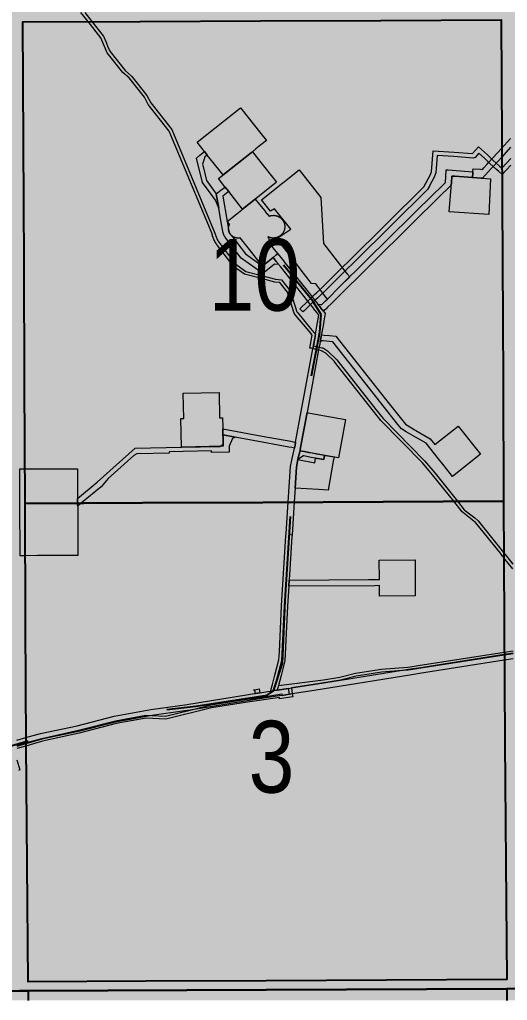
# Model space of a CAD drawing. Extents: x 351064 to 358960, y 6048061 to 6054858.
# Drawn here: x 353575.8 to 353630.2, y 6050432.8 to 6050542.1 of the extents above; entities that cross this region are included whole.
import ezdxf
from ezdxf.enums import TextEntityAlignment as Align

# ---------------------------------------------------------------- set-up
doc = ezdxf.new("R2010")
doc.units = 0
doc.header["$LTSCALE"] = 5
doc.linetypes.add('DASHED2', pattern=[9.525, 6.35, -3.175])
doc.layers.add('AS-ROUTEMAP', color=35, linetype='Continuous', lineweight=0)
doc.layers.add('RoadSeg', color=57, linetype='DASHED2')
doc.layers.add('Townships', color=57, linetype='Continuous')
doc.layers.add('ROUTE-MAP-BACKGROUND-H', color=7, linetype='Continuous', true_color=0xf0ebff)
doc.layers.add('Sections', color=7, linetype='Continuous', true_color=0xa75418)
doc.styles.add('120', font='ARIALN.TTF', dxfattribs={"height": 13})

msp = doc.modelspace()

# ---------------------------------------------------------------- hatches: boundary and pattern name
at = {"layer": 'ROUTE-MAP-BACKGROUND-H'}
h = msp.add_hatch(color=256, dxfattribs=at)
h.dxf.hatch_style = 1
h.paths.add_polyline_path([(352109.337, 6051083.716), (353736.796, 6051083.637), (353740.383, 6050432.833), (352105.91, 6050432.833)])

# ---------------------------------------------------------------- linework, layer by layer
at = {"layer": 'AS-ROUTEMAP', "flags": 128}
for points in [[(353583.051, 6050542.865), (353583.846, 6050541.863), (353585.122, 6050540.256), (353585.151, 6050540.219), (353585.391, 6050539.619), (353585.59, 6050539.129), (353585.604, 6050539.094), (353585.843, 6050538.553), (353587.544, 6050536.408), (353588.233, 6050535.797), (353588.29, 6050535.725), (353589.979, 6050533.597), (353590.415, 6050532.788), (353592.767, 6050529.821), (353597.56, 6050518.281), (353597.587, 6050518.176), (353597.617, 6050518.073), (353597.651, 6050517.97), (353597.688, 6050517.868), (353597.729, 6050517.768), (353597.773, 6050517.67), (353597.821, 6050517.573), (353597.872, 6050517.478), (353597.926, 6050517.384), (353597.984, 6050517.293), (353598.109, 6050517.116), (353599.645, 6050515.121), (353599.874, 6050514.824), (353601.002, 6050514.03), (353602.752, 6050513.572), (353604.312, 6050513.164), (353604.979, 6050513.088), (353605.946, 6050511.872), (353606.681, 6050509.517), (353606.785, 6050509.393), (353608.228, 6050507.668), (353608.599, 6050507.224), (353608.762, 6050507.026), (353608.685, 6050506.603), (353608.527, 6050505.741), (353608.467, 6050505.413), (353608.274, 6050505.457), (353608.142, 6050505.488), (353608.408, 6050506.934), (353608.374, 6050506.975), (353608.243, 6050507.131), (353607.833, 6050507.621), (353607.431, 6050508.101), (353606.547, 6050509.158), (353606.383, 6050509.354), (353605.646, 6050511.713), (353604.804, 6050512.772), (353604.251, 6050512.836), (353602.753, 6050513.228), (353600.86, 6050513.723), (353599.641, 6050514.58), (353599.226, 6050515.119), (353597.845, 6050516.913), (353597.779, 6050516.999), (353597.768, 6050517.015), (353597.716, 6050517.087), (353597.695, 6050517.121), (353597.627, 6050517.234), (353597.559, 6050517.341), (353597.503, 6050517.461), (353597.447, 6050517.578), (353597.396, 6050517.697), (353597.349, 6050517.818), (353597.307, 6050517.94), (353597.282, 6050518.013), (353597.273, 6050518.05), (353597.26, 6050518.101), (353597.237, 6050518.19), (353592.477, 6050529.65), (353590.135, 6050532.604), (353589.699, 6050533.414), (353587.991, 6050535.567), (353587.301, 6050536.178), (353585.553, 6050538.383), (353584.86, 6050540.049), (353583.422, 6050541.861), (353582.627, 6050542.863)], [(353630.516, 6050527.845), (353629.516, 6050526.747), (353628.58, 6050525.722), (353628.354, 6050525.476), (353628.354, 6050525.476), (353628.017, 6050525.107), (353627.372, 6050524.403), (353627.22, 6050524.414), (353626.257, 6050524.482), (353626.292, 6050524.961), (353626.302, 6050525.127), (353626.314, 6050525.293), (353626.326, 6050525.462), (353627.161, 6050525.404), (353627.374, 6050525.389), (353627.525, 6050525.556), (353627.863, 6050525.926), (353628.087, 6050526.172), (353629.511, 6050527.73), (353630.511, 6050528.826)], [(353630.525, 6050525.873), (353629.56, 6050524.817), (353629.525, 6050524.85), (353629.192, 6050525.155), (353628.947, 6050525.381), (353628.579, 6050525.719), (353628.211, 6050526.057), (353628.086, 6050526.17), (353627.964, 6050526.282), (353627.596, 6050526.62), (353626.982, 6050527.184), (353626.549, 6050526.711), (353626.346, 6050526.629), (353624.166, 6050526.803), (353622.332, 6050526.934), (353622.195, 6050524.983), (353621.985, 6050524.528), (353621.485, 6050523.567), (353621.462, 6050523.524), (353621.263, 6050523.141), (353613.195, 6050515.18), (353612.051, 6050514.049), (353609.58, 6050511.611), (353609.554, 6050511.585), (353609.219, 6050511.272), (353608.974, 6050511.044), (353608.852, 6050510.929), (353608.702, 6050510.789), (353608.481, 6050510.584), (353608.213, 6050510.334), (353608.19, 6050510.312), (353607.5, 6050509.632), (353607.368, 6050509.503), (353607.137, 6050509.738), (353607.018, 6050509.859), (353607.901, 6050510.727), (353608.175, 6050510.983), (353608.39, 6050511.183), (353608.543, 6050511.326), (353608.666, 6050511.441), (353608.911, 6050511.67), (353609.274, 6050512.008), (353611.744, 6050514.446), (353612.484, 6050515.177), (353620.858, 6050523.445), (353621.537, 6050524.751), (353621.703, 6050525.11), (353621.869, 6050527.469), (353624.204, 6050527.301), (353626.26, 6050527.137), (353626.951, 6050527.89), (353627.933, 6050526.989), (353628.301, 6050526.651), (353628.423, 6050526.539), (353628.547, 6050526.426), (353628.914, 6050526.088), (353629.283, 6050525.75), (353629.522, 6050525.524), (353629.533, 6050525.525), (353630.522, 6050526.612)], [(353630.744, 6050480.895), (353629.732, 6050482.177), (353629.642, 6050482.293), (353629.626, 6050482.313), (353629.375, 6050482.63), (353626.641, 6050486.035), (353626.232, 6050486.357), (353625.095, 6050487.246), (353624.166, 6050488.418), (353621.819, 6050491.38), (353620.681, 6050492.685), (353616.047, 6050497.404), (353615.223, 6050498.443), (353610.892, 6050503.956), (353610.877, 6050503.973), (353609.919, 6050504.915), (353609.433, 6050505.192), (353609.112, 6050505.269), (353608.762, 6050505.346), (353608.655, 6050505.37), (353608.467, 6050505.413), (353608.527, 6050505.741), (353608.683, 6050505.705), (353608.822, 6050505.674), (353609.172, 6050505.598), (353609.488, 6050505.521), (353609.561, 6050505.504), (353609.644, 6050505.457), (353610.121, 6050505.183), (353611.139, 6050504.181), (353615.488, 6050498.645), (353616.297, 6050497.625), (353620.925, 6050492.913), (353622.076, 6050491.593), (353624.59, 6050488.42), (353625.332, 6050487.484), (353626.511, 6050486.561), (353626.876, 6050486.275), (353626.91, 6050486.233), (353629.73, 6050482.715), (353629.903, 6050482.5), (353630.741, 6050481.435)], [(353575.489, 6050461.217), (353576.119, 6050461.397), (353576.493, 6050461.504), (353578.278, 6050462.015), (353582.361, 6050462.915), (353586.485, 6050463.978), (353589.863, 6050464.584), (353590.518, 6050464.558), (353592.042, 6050464.495), (353594.805, 6050465.172), (353597.105, 6050465.736), (353601.389, 6050466.402), (353601.586, 6050466.433), (353603.012, 6050466.654), (353605.021, 6050466.966), (353605.047, 6050466.802), (353605.855, 6050466.926), (353605.752, 6050467.585), (353604.495, 6050467.392), (353604.434, 6050467.382), (353604.129, 6050467.335), (353604.163, 6050467.447), (353604.292, 6050467.93), (353604.585, 6050469.033), (353605.029, 6050470.698), (353605.317, 6050476.758), (353605.821, 6050484.754), (353605.986, 6050484.72), (353606.151, 6050484.686), (353606.139, 6050484.504), (353605.833, 6050479.649), (353605.791, 6050478.982), (353605.65, 6050476.742), (353605.361, 6050470.645), (353604.929, 6050469.024), (353604.635, 6050467.919), (353609.642, 6050468.529), (353611.47, 6050468.823), (353613.229, 6050469.274), (353615.148, 6050469.583), (353616.104, 6050469.734), (353619.051, 6050469.928), (353619.566, 6050470.009), (353620.224, 6050470.113), (353629.783, 6050471.617), (353630.788, 6050471.776)], [(353575.486, 6050461.806), (353576.49, 6050462.097), (353578.114, 6050462.567), (353582.216, 6050463.419), (353586.347, 6050464.486), (353590.409, 6050465.216), (353594.19, 6050465.748), (353601.309, 6050466.888), (353601.506, 6050466.92), (353601.994, 6050466.998), (353602.042, 6050467.005), (353602.076, 6050467.011), (353602.536, 6050467.084), (353602.569, 6050467.09), (353603.008, 6050467.16), (353603.454, 6050467.231), (353603.775, 6050467.281), (353604.129, 6050467.335), (353604.434, 6050467.382), (353604.495, 6050467.392), (353605.752, 6050467.585), (353606.081, 6050467.636), (353608.516, 6050468.011), (353609.694, 6050468.2), (353611.536, 6050468.496), (353615.226, 6050469.089), (353617.969, 6050469.523), (353619.602, 6050469.781), (353620.261, 6050469.885), (353629.785, 6050471.391), (353630.789, 6050471.55)], [(353630.79, 6050471.438), (353629.785, 6050471.28), (353620.277, 6050469.783), (353619.619, 6050469.68), (353619.089, 6050469.596), (353617.969, 6050469.523), (353616.141, 6050469.402), (353615.2, 6050469.254), (353613.295, 6050468.947), (353611.536, 6050468.496), (353609.694, 6050468.2), (353608.516, 6050468.011), (353606.081, 6050467.636), (353606.185, 6050466.977), (353606.236, 6050466.649), (353604.769, 6050466.421), (353604.743, 6050466.585), (353603.014, 6050466.317), (353601.195, 6050466.034), (353597.171, 6050465.409), (353592.076, 6050464.16), (353589.886, 6050464.25), (353586.556, 6050463.653), (353582.439, 6050462.591), (353578.36, 6050461.692), (353577.349, 6050461.403), (353576.495, 6050461.158), (353575.493, 6050460.871)], [(353630.793, 6050470.876), (353629.788, 6050470.717), (353620.366, 6050469.227), (353619.708, 6050469.123), (353615.33, 6050468.431), (353608.622, 6050467.353), (353606.185, 6050466.977), (353606.014, 6050466.951), (353605.855, 6050466.926), (353605.047, 6050466.802), (353604.711, 6050466.75), (353603.275, 6050466.528), (353603.013, 6050466.487), (353601.614, 6050466.263), (353601.417, 6050466.231), (353601.169, 6050466.191), (353594.805, 6050465.172), (353594.2, 6050465.075), (353590.518, 6050464.558), (353586.49, 6050463.834), (353582.371, 6050462.77), (353578.278, 6050461.921), (353576.493, 6050461.399), (353575.49, 6050461.113)], [(353575.503, 6050459.643), (353575.825, 6050458.527), (353575.676, 6050458.439)]]:
    msp.add_lwpolyline(points, dxfattribs=at)
for points in [[(353601.64, 6050527.275), (353598.475, 6050524.766), (353596.712, 6050526.982), (353596.401, 6050527.374), (353595.571, 6050528.417), (353595.755, 6050528.563), (353600.402, 6050532.246), (353602.678, 6050529.384), (353603.306, 6050528.595), (353602.684, 6050528.102), (353602.131, 6050527.664), (353601.74, 6050527.354), (353601.685, 6050527.31), (353601.64, 6050527.275)], [(353597.713, 6050522.673), (353597.992, 6050521.077), (353597.607, 6050521.974), (353597.02, 6050522.77), (353596.162, 6050523.931), (353595.49, 6050526.651), (353595.881, 6050526.962), (353596.401, 6050527.374), (353596.712, 6050526.982), (353596.444, 6050526.77), (353596.321, 6050526.408), (353596.172, 6050525.974), (353596.238, 6050525.709), (353596.619, 6050524.166), (353596.624, 6050524.148), (353597.713, 6050522.673)], [(353602.06, 6050522.081), (353600.646, 6050520.959), (353599.094, 6050522.917), (353598.68, 6050523.439), (353597.955, 6050524.353), (353598.43, 6050524.731), (353601.64, 6050527.275), (353601.74, 6050527.354), (353602.693, 6050526.153), (353604.429, 6050523.964), (353602.71, 6050522.598), (353602.06, 6050522.081)], [(353609.378, 6050522.24), (353609.669, 6050517.129), (353611.183, 6050515.171), (353612.05, 6050514.05), (353612.256, 6050513.784), (353612.612, 6050513.433), (353611.49, 6050512.327), (353610.091, 6050510.947), (353609.785, 6050511.346), (353609.58, 6050511.612), (353608.794, 6050512.632), (353608.33, 6050512.691), (353607.063, 6050514.315), (353606.417, 6050515.151), (353604.8, 6050517.243), (353604.562, 6050517.762), (353606.006, 6050518.714), (353604.188, 6050521.003), (353603.754, 6050520.747), (353602.762, 6050522), (353605.131, 6050523.883), (353606.962, 6050525.333), (353609.378, 6050522.24)], [(353626.292, 6050524.961), (353626.257, 6050524.482), (353624.294, 6050524.622), (353623.961, 6050524.643), (353623.907, 6050523.877), (353623.889, 6050523.625), (353623.327, 6050523.07), (353622.971, 6050522.719), (353615.34, 6050515.189), (353610.501, 6050510.414), (353610.143, 6050510.061), (353609.906, 6050509.827), (353609.786, 6050509.709), (353609.659, 6050509.583), (353609.567, 6050509.698), (353609.488, 6050509.798), (353609.239, 6050510.112), (353609.154, 6050510.219), (353609.036, 6050510.369), (353609.291, 6050510.355), (353609.479, 6050510.342), (353609.495, 6050510.358), (353609.513, 6050510.376), (353609.541, 6050510.403), (353609.734, 6050510.593), (353609.872, 6050510.729), (353610.091, 6050510.946), (353611.49, 6050512.327), (353614.387, 6050515.185), (353622.148, 6050522.843), (353622.504, 6050523.194), (353623.261, 6050523.941), (353623.326, 6050525.335), (353623.555, 6050525.319), (353623.991, 6050525.288), (353626.302, 6050525.127), (353626.292, 6050524.961)], [(353628.282, 6050524.339), (353628.094, 6050520.344), (353623.68, 6050520.655), (353623.872, 6050523.374), (353623.889, 6050523.625), (353623.907, 6050523.877), (353623.961, 6050524.643), (353624.294, 6050524.622), (353626.257, 6050524.482), (353627.22, 6050524.414), (353627.368, 6050524.403), (353628.282, 6050524.339)], [(353602.746, 6050514.721), (353602.865, 6050514.638), (353603.494, 6050515.138), (353604.036, 6050515.568), (353604.387, 6050515.142), (353604.681, 6050514.784), (353604.19, 6050514.839), (353603.964, 6050514.66), (353602.89, 6050513.807), (353602.75, 6050513.904), (353601.007, 6050515.127), (353600.503, 6050515.481), (353598.768, 6050517.734), (353598.759, 6050517.746), (353598.75, 6050517.758), (353598.741, 6050517.771), (353598.728, 6050517.79), (353598.716, 6050517.808), (353598.707, 6050517.821), (353598.694, 6050517.84), (353598.678, 6050517.865), (353598.663, 6050517.888), (353598.647, 6050517.915), (353598.632, 6050517.939), (353598.615, 6050517.97), (353598.603, 6050517.992), (353598.59, 6050518.021), (353598.577, 6050518.047), (353598.564, 6050518.075), (353598.552, 6050518.103), (353598.54, 6050518.13), (353598.529, 6050518.159), (353598.518, 6050518.186), (353598.507, 6050518.215), (353598.498, 6050518.238), (353598.488, 6050518.272), (353598.48, 6050518.3), (353598.471, 6050518.331), (353598.464, 6050518.358), (353598.456, 6050518.389), (353598.45, 6050518.416), (353598.444, 6050518.446), (353598.438, 6050518.475), (353598.431, 6050518.509), (353598.27, 6050519.482), (353597.992, 6050521.077), (353597.713, 6050522.673), (353598.233, 6050523.086), (353598.609, 6050523.384), (353598.68, 6050523.439), (353599.094, 6050522.917), (353599.017, 6050522.857), (353598.642, 6050522.56), (353598.438, 6050522.397), (353598.928, 6050519.595), (353599.075, 6050518.716), (353599.079, 6050518.684), (353599.082, 6050518.661), (353599.086, 6050518.636), (353599.089, 6050518.615), (353599.093, 6050518.595), (353599.097, 6050518.576), (353599.103, 6050518.546), (353599.112, 6050518.512), (353599.119, 6050518.488), (353599.124, 6050518.47), (353599.13, 6050518.452), (353599.136, 6050518.435), (353599.142, 6050518.417), (353599.15, 6050518.398), (353599.162, 6050518.368), (353599.179, 6050518.331), (353599.196, 6050518.298), (353599.209, 6050518.273), (353599.22, 6050518.253), (353599.231, 6050518.235), (353599.24, 6050518.221), (353599.251, 6050518.204), (353599.261, 6050518.19), (353599.271, 6050518.175), (353599.282, 6050518.16), (353599.294, 6050518.144), (353599.307, 6050518.127), (353599.318, 6050518.112), (353599.33, 6050518.097), (353599.342, 6050518.083), (353599.354, 6050518.068), (353599.367, 6050518.054), (353599.379, 6050518.039), (353599.391, 6050518.024), (353600.969, 6050515.968), (353602.16, 6050515.132), (353602.746, 6050514.721)], [(353603.554, 6050520.198), (353603.585, 6050520.165), (353603.605, 6050520.173), (353603.626, 6050520.182), (353603.647, 6050520.187), (353603.667, 6050520.196), (353603.688, 6050520.203), (353603.709, 6050520.211), (353603.73, 6050520.218), (353603.752, 6050520.224), (353603.768, 6050520.229), (353603.784, 6050520.232), (353603.805, 6050520.238), (353603.827, 6050520.244), (353603.843, 6050520.248), (353603.859, 6050520.252), (353603.875, 6050520.255), (353603.892, 6050520.257), (353603.907, 6050520.263), (353603.918, 6050520.264), (353603.929, 6050520.265), (353603.941, 6050520.262), (353603.952, 6050520.263), (353603.963, 6050520.264), (353603.974, 6050520.265), (353603.985, 6050520.266), (353603.996, 6050520.267), (353604.014, 6050520.263), (353604.034, 6050520.267), (353604.058, 6050520.272), (353604.073, 6050520.275), (353604.091, 6050520.267), (353604.107, 6050520.269), (353604.118, 6050520.269), (353604.135, 6050520.271), (353604.151, 6050520.267), (353604.162, 6050520.267), (353604.173, 6050520.266), (353604.184, 6050520.265), (353604.195, 6050520.264), (353604.206, 6050520.263), (353604.222, 6050520.261), (353604.244, 6050520.258), (353604.266, 6050520.255), (353604.283, 6050520.253), (353604.299, 6050520.25), (353604.321, 6050520.246), (353604.342, 6050520.242), (353604.364, 6050520.237), (353604.38, 6050520.233), (353604.396, 6050520.229), (353604.417, 6050520.223), (353604.439, 6050520.217), (353604.46, 6050520.211), (353604.481, 6050520.204), (353604.502, 6050520.197), (353604.523, 6050520.189), (353604.543, 6050520.181), (353604.564, 6050520.173), (353604.584, 6050520.164), (353604.604, 6050520.155), (353604.624, 6050520.146), (353604.639, 6050520.139), (353604.654, 6050520.131), (353604.674, 6050520.121), (353604.693, 6050520.11), (353604.712, 6050520.1), (353604.731, 6050520.088), (353604.75, 6050520.077), (353604.769, 6050520.065), (353604.787, 6050520.053), (353604.805, 6050520.04), (353604.819, 6050520.031), (353604.832, 6050520.021), (353604.847, 6050520.014), (353604.858, 6050520.002), (353604.875, 6050519.984), (353604.891, 6050519.968), (353604.91, 6050519.959), (353604.926, 6050519.944), (353604.943, 6050519.929), (353604.959, 6050519.914), (353604.975, 6050519.898), (353604.99, 6050519.883), (353605.005, 6050519.867), (353605.02, 6050519.85), (353605.035, 6050519.834), (353605.049, 6050519.817), (353605.063, 6050519.8), (353605.077, 6050519.782), (353605.09, 6050519.765), (353605.104, 6050519.747), (353605.116, 6050519.729), (353605.129, 6050519.711), (353605.141, 6050519.693), (353605.153, 6050519.674), (353605.165, 6050519.655), (353605.176, 6050519.636), (353605.187, 6050519.617), (353605.197, 6050519.597), (353605.207, 6050519.578), (353605.216, 6050519.554), (353605.227, 6050519.538), (353605.238, 6050519.522), (353605.246, 6050519.495), (353605.257, 6050519.467), (353605.265, 6050519.446), (353605.273, 6050519.426), (353605.28, 6050519.405), (353605.287, 6050519.384), (353605.293, 6050519.362), (353605.299, 6050519.341), (353605.305, 6050519.32), (353605.31, 6050519.298), (353605.315, 6050519.277), (353605.32, 6050519.255), (353605.324, 6050519.234), (353605.328, 6050519.212), (353605.332, 6050519.19), (353605.335, 6050519.168), (353605.337, 6050519.146), (353605.34, 6050519.124), (353605.342, 6050519.102), (353605.343, 6050519.08), (353605.344, 6050519.055), (353605.345, 6050519.022), (353605.345, 6050518.992), (353605.345, 6050518.97), (353605.344, 6050518.948), (353605.343, 6050518.917), (353605.341, 6050518.892), (353605.339, 6050518.87), (353605.336, 6050518.848), (353605.333, 6050518.827), (353605.33, 6050518.805), (353605.325, 6050518.775), (353605.32, 6050518.75), (353605.315, 6050518.729), (353605.31, 6050518.707), (353605.303, 6050518.678), (353605.296, 6050518.654), (353605.29, 6050518.632), (353605.284, 6050518.611), (353605.277, 6050518.59), (353605.269, 6050518.57), (353605.261, 6050518.549), (353605.253, 6050518.528), (353605.245, 6050518.508), (353605.238, 6050518.493), (353605.231, 6050518.478), (353605.222, 6050518.458), (353605.212, 6050518.438), (353605.202, 6050518.418), (353605.192, 6050518.398), (353605.181, 6050518.379), (353605.17, 6050518.36), (353605.159, 6050518.341), (353605.147, 6050518.322), (353605.135, 6050518.304), (353605.123, 6050518.285), (353605.11, 6050518.267), (353605.102, 6050518.248), (353605.092, 6050518.236), (353605.078, 6050518.223), (353605.062, 6050518.209), (353605.051, 6050518.199), (353605.042, 6050518.18), (353605.028, 6050518.164), (353605.013, 6050518.147), (353604.998, 6050518.131), (353604.982, 6050518.115), (353604.967, 6050518.099), (353604.951, 6050518.084), (353604.935, 6050518.069), (353604.918, 6050518.054), (353604.902, 6050518.04), (353604.885, 6050518.026), (353604.867, 6050518.012), (353604.85, 6050517.998), (353604.832, 6050517.985), (353604.814, 6050517.972), (353604.796, 6050517.959), (353604.778, 6050517.947), (353604.764, 6050517.938), (353604.75, 6050517.929), (353604.731, 6050517.917), (353604.712, 6050517.906), (353604.693, 6050517.895), (353604.674, 6050517.885), (353604.653, 6050517.879), (353604.633, 6050517.868), (353604.615, 6050517.856), (353604.595, 6050517.843), (353604.574, 6050517.837), (353604.553, 6050517.829), (353604.533, 6050517.82), (353604.517, 6050517.815), (353604.502, 6050517.809), (353604.481, 6050517.802), (353604.46, 6050517.795), (353604.439, 6050517.788), (353604.417, 6050517.782), (353604.401, 6050517.778), (353604.385, 6050517.774), (353604.364, 6050517.769), (353604.342, 6050517.764), (353604.321, 6050517.76), (353604.304, 6050517.756), (353604.288, 6050517.754), (353604.266, 6050517.75), (353604.25, 6050517.748), (353604.233, 6050517.746), (353604.217, 6050517.744), (353604.206, 6050517.743), (353604.195, 6050517.742), (353604.184, 6050517.741), (353604.173, 6050517.74), (353604.162, 6050517.739), (353604.151, 6050517.738), (353604.14, 6050517.738), (353604.129, 6050517.737), (353604.118, 6050517.737), (353604.107, 6050517.737), (353604.096, 6050517.736), (353604.085, 6050517.736), (353604.074, 6050517.736), (353604.062, 6050517.736), (353604.051, 6050517.737), (353604.04, 6050517.737), (353604.025, 6050517.737), (353604.007, 6050517.738), (353603.99, 6050517.739), (353603.974, 6050517.741), (353603.963, 6050517.742), (353603.952, 6050517.743), (353603.941, 6050517.744), (353603.93, 6050517.745), (353603.919, 6050517.746), (353603.903, 6050517.749), (353603.886, 6050517.751), (353603.87, 6050517.754), (353603.848, 6050517.757), (353603.827, 6050517.762), (353603.805, 6050517.766), (353603.785, 6050517.774), (353603.767, 6050517.775), (353603.751, 6050517.779), (353603.73, 6050517.785), (353603.709, 6050517.792), (353603.688, 6050517.798), (353603.667, 6050517.805), (353603.651, 6050517.811), (353603.636, 6050517.816), (353603.615, 6050517.824), (353603.594, 6050517.833), (353603.574, 6050517.841), (353603.554, 6050517.85), (353603.534, 6050517.86), (353603.514, 6050517.869), (353603.494, 6050517.879), (353603.475, 6050517.89), (353603.455, 6050517.9), (353603.441, 6050517.909), (353603.991, 6050516.673), (353604.558, 6050515.983), (353604.392, 6050515.851), (353604.036, 6050515.568), (353603.494, 6050515.138), (353602.865, 6050514.638), (353602.746, 6050514.787), (353602.471, 6050515.134), (353601.414, 6050516.465), (353600.388, 6050517.755), (353600.377, 6050517.752), (353600.363, 6050517.749), (353600.35, 6050517.746), (353600.336, 6050517.744), (353600.318, 6050517.74), (353600.299, 6050517.737), (353600.281, 6050517.735), (353600.262, 6050517.733), (353600.244, 6050517.731), (353600.225, 6050517.729), (353600.207, 6050517.728), (353600.188, 6050517.727), (353600.17, 6050517.726), (353600.151, 6050517.726), (353600.132, 6050517.726), (353600.114, 6050517.726), (353600.095, 6050517.727), (353600.081, 6050517.727), (353600.067, 6050517.728), (353600.049, 6050517.73), (353600.035, 6050517.731), (353600.021, 6050517.733), (353600.003, 6050517.735), (353599.984, 6050517.737), (353599.966, 6050517.74), (353599.947, 6050517.744), (353599.929, 6050517.747), (353599.911, 6050517.751), (353599.893, 6050517.755), (353599.875, 6050517.76), (353599.857, 6050517.764), (353599.839, 6050517.77), (353599.821, 6050517.775), (353599.803, 6050517.781), (353599.786, 6050517.787), (353599.768, 6050517.793), (353599.751, 6050517.8), (353599.738, 6050517.805), (353599.725, 6050517.81), (353599.712, 6050517.816), (353599.7, 6050517.822), (353599.683, 6050517.83), (353599.666, 6050517.838), (353599.649, 6050517.846), (353599.637, 6050517.853), (353599.625, 6050517.859), (353599.609, 6050517.868), (353599.593, 6050517.878), (353599.577, 6050517.888), (353599.561, 6050517.898), (353599.546, 6050517.908), (353599.53, 6050517.918), (353599.519, 6050517.927), (353599.508, 6050517.935), (353599.493, 6050517.946), (353599.478, 6050517.957), (353599.464, 6050517.969), (353599.449, 6050517.981), (353599.435, 6050517.993), (353599.422, 6050518.006), (353599.408, 6050518.018), (353599.391, 6050518.024), (353599.379, 6050518.039), (353599.367, 6050518.054), (353599.354, 6050518.068), (353599.342, 6050518.083), (353599.33, 6050518.097), (353599.318, 6050518.112), (353599.307, 6050518.127), (353599.294, 6050518.144), (353599.282, 6050518.16), (353599.271, 6050518.175), (353599.261, 6050518.19), (353599.251, 6050518.204), (353599.24, 6050518.221), (353599.231, 6050518.235), (353599.22, 6050518.253), (353599.209, 6050518.273), (353599.196, 6050518.298), (353599.179, 6050518.331), (353599.162, 6050518.368), (353599.15, 6050518.398), (353599.142, 6050518.417), (353599.136, 6050518.435), (353599.13, 6050518.452), (353599.124, 6050518.47), (353599.119, 6050518.488), (353599.112, 6050518.512), (353599.103, 6050518.546), (353599.097, 6050518.576), (353599.093, 6050518.595), (353599.089, 6050518.615), (353599.086, 6050518.636), (353599.082, 6050518.661), (353599.079, 6050518.684), (353599.075, 6050518.716), (353599.076, 6050518.75), (353599.076, 6050518.778), (353599.076, 6050518.81), (353599.077, 6050518.848), (353599.079, 6050518.88), (353599.083, 6050518.912), (353599.086, 6050518.94), (353599.09, 6050518.965), (353599.095, 6050518.993), (353599.099, 6050519.013), (353599.105, 6050519.038), (353599.11, 6050519.059), (353599.114, 6050519.077), (353599.12, 6050519.095), (353599.125, 6050519.112), (353599.131, 6050519.13), (353599.137, 6050519.148), (353599.143, 6050519.165), (353599.15, 6050519.182), (353599.157, 6050519.2), (353599.164, 6050519.217), (353599.172, 6050519.234), (353599.179, 6050519.251), (353599.187, 6050519.266), (353598.928, 6050519.595), (353600.177, 6050520.587), (353600.547, 6050520.88), (353600.646, 6050520.959), (353602.06, 6050522.081), (353602.716, 6050521.255), (353602.935, 6050520.978), (353603.11, 6050520.758), (353603.246, 6050520.586), (353603.357, 6050520.446), (353603.381, 6050520.417), (353603.554, 6050520.198)], [(353604.13, 6050467.335), (353603.775, 6050467.281), (353603.84, 6050467.524), (353603.968, 6050468.007), (353604.243, 6050469.039), (353604.7, 6050470.753), (353604.743, 6050471.662), (353604.984, 6050476.778), (353605.474, 6050484.559), (353605.492, 6050484.822), (353605.724, 6050488.338), (353605.984, 6050492.288), (353606.15, 6050493.187), (353606.266, 6050493.677), (353606.426, 6050494.35), (353606.486, 6050494.681), (353606.546, 6050495.006), (353607.186, 6050498.429), (353608.685, 6050506.603), (353608.762, 6050507.023), (353608.928, 6050507.925), (353609.145, 6050509.159), (353608.952, 6050509.402), (353608.74, 6050509.67), (353608.712, 6050509.705), (353608.421, 6050510.072), (353608.4, 6050510.098), (353608.213, 6050510.334), (353608.006, 6050510.595), (353607.901, 6050510.727), (353604.855, 6050514.567), (353604.737, 6050514.716), (353604.681, 6050514.784), (353604.387, 6050515.142), (353604.036, 6050515.568), (353604.391, 6050515.851), (353604.558, 6050515.983), (353605.247, 6050515.146), (353605.256, 6050515.135), (353607.954, 6050511.733), (353608.389, 6050511.183), (353608.575, 6050510.949), (353608.701, 6050510.79), (353608.906, 6050510.532), (353609.036, 6050510.369), (353609.154, 6050510.219), (353609.214, 6050510.143), (353609.239, 6050510.112), (353609.488, 6050509.798), (353609.567, 6050509.698), (353609.659, 6050509.583), (353609.855, 6050509.336), (353609.709, 6050508.512), (353609.651, 6050508.186), (353609.583, 6050507.804), (353609.44, 6050507.057), (353609.423, 6050506.971), (353609.275, 6050506.161), (353609.235, 6050505.945), (353609.173, 6050505.606), (353609.113, 6050505.276), (353607.88, 6050498.519), (353607.841, 6050498.308), (353607.806, 6050498.118), (353607.148, 6050494.582), (353607.073, 6050494.182), (353607.053, 6050494.049), (353606.928, 6050493.56), (353606.804, 6050493.057), (353606.649, 6050492.219), (353606.494, 6050489.869), (353606.393, 6050488.341), (353606.151, 6050484.686), (353606.139, 6050484.504), (353605.833, 6050479.649), (353605.791, 6050478.982), (353605.65, 6050476.742), (353605.361, 6050470.645), (353604.929, 6050469.024), (353604.635, 6050467.918), (353604.495, 6050467.392), (353604.434, 6050467.382), (353604.13, 6050467.335)], [(353611.046, 6050506.809), (353616.562, 6050499.787), (353618.784, 6050497.003), (353619.967, 6050496.312), (353621.546, 6050495.391), (353622.066, 6050494.733), (353624.679, 6050496.801), (353627.165, 6050493.67), (353624.03, 6050491.188), (353623.098, 6050492.363), (353622.941, 6050492.56), (353622.631, 6050492.952), (353622.476, 6050493.147), (353621.101, 6050494.878), (353619.914, 6050495.573), (353618.889, 6050496.17), (353618.339, 6050496.491), (353617.947, 6050496.982), (353616.039, 6050499.374), (353610.697, 6050506.174), (353609.625, 6050506.281), (353609.456, 6050506.298), (353609.275, 6050506.162), (353609.423, 6050506.971), (353609.746, 6050506.939), (353610.33, 6050506.88), (353611.046, 6050506.809)], [(353598.032, 6050500.554), (353598.088, 6050497.722), (353598.421, 6050497.729), (353598.442, 6050496.664), (353598.445, 6050496.493), (353598.452, 6050496.15), (353598.459, 6050495.816), (353598.465, 6050495.476), (353598.484, 6050494.547), (353593.82, 6050494.456), (353593.757, 6050497.637), (353594.09, 6050497.644), (353594.034, 6050500.475), (353598.032, 6050500.554)], [(353612.102, 6050497.526), (353611.32, 6050493.266), (353609.835, 6050493.538), (353608.032, 6050493.869), (353607.541, 6050493.959), (353607.059, 6050494.048), (353607.049, 6050494.05), (353607.073, 6050494.182), (353607.148, 6050494.582), (353607.806, 6050498.118), (353607.841, 6050498.308), (353608.15, 6050498.251), (353612.102, 6050497.526)], [(353606.486, 6050494.681), (353606.426, 6050494.35), (353606.125, 6050494.406), (353605.794, 6050494.466), (353602.839, 6050495.009), (353599.985, 6050495.533), (353598.487, 6050495.809), (353598.459, 6050495.816), (353598.452, 6050496.15), (353598.445, 6050496.493), (353602.836, 6050495.687), (353606.004, 6050495.106), (353606.335, 6050495.045), (353606.546, 6050495.006), (353606.486, 6050494.681)], [(353599.159, 6050494.061), (353599.163, 6050493.894), (353597.164, 6050493.855), (353597.161, 6050494.021), (353592.468, 6050493.928), (353592.472, 6050493.761), (353588.874, 6050493.69), (353588.518, 6050493.533), (353585.646, 6050490.967), (353584.872, 6050490.045), (353582.705, 6050488.237), (353582.264, 6050487.868), (353582.263, 6050487.944), (353582.262, 6050488.235), (353582.26, 6050488.733), (353584.445, 6050490.556), (353588.686, 6050494.353), (353593.82, 6050494.456), (353598.111, 6050494.54), (353598.479, 6050494.799), (353598.465, 6050495.476), (353598.459, 6050495.815), (353598.487, 6050495.808), (353599.454, 6050495.63), (353599.824, 6050495.562), (353599.503, 6050495.414), (353599.15, 6050494.561), (353599.159, 6050494.061)], [(353610.842, 6050493.354), (353610.755, 6050492.87), (353610.179, 6050489.668), (353609.091, 6050489.727), (353606.494, 6050489.869), (353606.649, 6050492.219), (353606.805, 6050493.064), (353608.692, 6050492.72), (353608.784, 6050493.223), (353609.684, 6050493.058), (353609.774, 6050493.549), (353609.835, 6050493.538), (353610.842, 6050493.354)], [(353609.774, 6050493.549), (353609.684, 6050493.058), (353608.784, 6050493.223), (353608.293, 6050493.313), (353607.45, 6050493.468), (353607.421, 6050493.473), (353606.805, 6050493.064), (353606.928, 6050493.56), (353607.055, 6050494.049), (353607.541, 6050493.959), (353608.032, 6050493.869), (353608.383, 6050493.805), (353608.875, 6050493.715), (353609.774, 6050493.549)], [(353576.399, 6050482.363), (353575.858, 6050482.361), (353575.831, 6050488.207), (353575.814, 6050492.024), (353576.355, 6050492.026), (353577.746, 6050492.033), (353582.245, 6050492.053), (353582.259, 6050488.945), (353582.26, 6050488.733), (353582.262, 6050488.235), (353582.263, 6050487.944), (353582.264, 6050487.868), (353582.264, 6050487.672), (353582.288, 6050482.39), (353577.79, 6050482.37), (353576.399, 6050482.363)], [(353619.878, 6050480.729), (353619.892, 6050477.884), (353615.914, 6050477.865), (353615.894, 6050477.865), (353615.893, 6050478.029), (353615.889, 6050478.844), (353615.888, 6050479.023), (353615.388, 6050479.021), (353615.377, 6050479.017), (353605.791, 6050478.982), (353605.833, 6050479.649), (353614.687, 6050479.692), (353615.885, 6050479.698), (353615.874, 6050481.863), (353619.873, 6050481.883), (353619.873, 6050481.784), (353619.874, 6050481.633), (353619.875, 6050481.36), (353619.876, 6050481.143), (353619.877, 6050481.013), (353619.878, 6050480.729)], [(353602.569, 6050467.09), (353602.536, 6050467.084), (353602.076, 6050467.011), (353602.042, 6050467.005), (353601.994, 6050466.998), (353602.063, 6050467.093), (353602.028, 6050467.307), (353601.875, 6050467.418), (353601.981, 6050467.435), (353602.007, 6050467.439), (353602.474, 6050467.514), (353602.5, 6050467.518), (353602.569, 6050467.09)]]:
    msp.add_lwpolyline(points, close=True, dxfattribs=at)
at = {"layer": 'RoadSeg', "flags": 128}
msp.add_lwpolyline([(353546.622, 6050453.686), (353548.881, 6050455.184), (353549.442, 6050455.4), (353550.453, 6050456.195), (353553.118, 6050457.471), (353555.176, 6050457.796), (353563.309, 6050457.926), (353586.731, 6050464.558), (353595.438, 6050465.605), (353603.373, 6050466.83), (353604.093, 6050467.317), (353605.075, 6050470.346), (353605.376, 6050477.357), (353606.285, 6050491.189), (353606.561, 6050493.23), (353609.266, 6050507.246), (353609.41, 6050509.217), (353608.467, 6050510.725), (353605.186, 6050514.733)], dxfattribs=at)
at = {"layer": 'Sections', "flags": 128}
for points in [[(353629.672, 6050501.824), (353629.737, 6050488.419), (353616.321, 6050488.361), (353602.905, 6050488.302), (353589.489, 6050488.243), (353576.408, 6050488.186), (353576.348, 6050501.591), (353576.287, 6050514.996), (353576.227, 6050528.401), (353576.166, 6050541.806), (353589.243, 6050541.863), (353602.654, 6050541.921), (353616.065, 6050541.979), (353629.477, 6050542.037), (353629.542, 6050528.633), (353629.607, 6050515.228)], [(353629.972, 6050448.208), (353630.074, 6050435.141), (353616.664, 6050435.082), (353603.254, 6050435.023), (353589.842, 6050434.963), (353576.764, 6050434.904), (353576.648, 6050447.972), (353576.529, 6050461.375), (353576.468, 6050474.781), (353576.408, 6050488.186), (353589.489, 6050488.243), (353602.905, 6050488.302), (353616.321, 6050488.361), (353629.737, 6050488.419), (353629.802, 6050475.015), (353629.867, 6050461.61)]]:
    msp.add_lwpolyline(points, close=True, dxfattribs=at)
msp.add_lwpolyline([(353576.778, 6050432.833), (353576.773, 6050433.899), (353589.849, 6050433.957), (353603.261, 6050434.017), (353616.671, 6050434.076), (353630.082, 6050434.136), (353630.088, 6050432.833)], dxfattribs=at)
at = {"layer": 'Townships', "flags": 128}
for points in [[(353412.822, 6050432.833), (353412.82, 6050433.166), (353413.826, 6050433.171), (353440.314, 6050433.289), (353467.137, 6050433.409), (353468.142, 6050433.413), (353494.63, 6050433.532), (353521.453, 6050433.651), (353522.458, 6050433.656), (353548.945, 6050433.774), (353575.768, 6050433.894), (353576.773, 6050433.899), (353603.261, 6050434.017), (353630.082, 6050434.136), (353631.087, 6050434.14), (353657.573, 6050434.258), (353684.395, 6050434.376), (353685.4, 6050434.379), (353711.886, 6050434.439), (353738.707, 6050434.5)], [(353631.087, 6050434.14), (353630.082, 6050434.136), (353603.261, 6050434.017), (353576.773, 6050433.899), (353575.768, 6050433.894), (353548.945, 6050433.774), (353522.458, 6050433.656), (353521.453, 6050433.651), (353494.63, 6050433.532), (353468.142, 6050433.413), (353467.137, 6050433.409), (353440.314, 6050433.289), (353413.826, 6050433.171), (353412.82, 6050433.166)]]:
    msp.add_lwpolyline(points, dxfattribs=at)

# ---------------------------------------------------------------- texts
at = {"layer": 'RoadSeg', "style": '120'}
for s, height, p in [('10', 8.0015, (353601.97, 6050513.644)), ('3', 8.002, (353603.865, 6050459.969))]:
    msp.add_text(s, height=height, dxfattribs=at).set_placement(p, align=Align.MIDDLE_CENTER)

doc.saveas('drawing.dxf')
